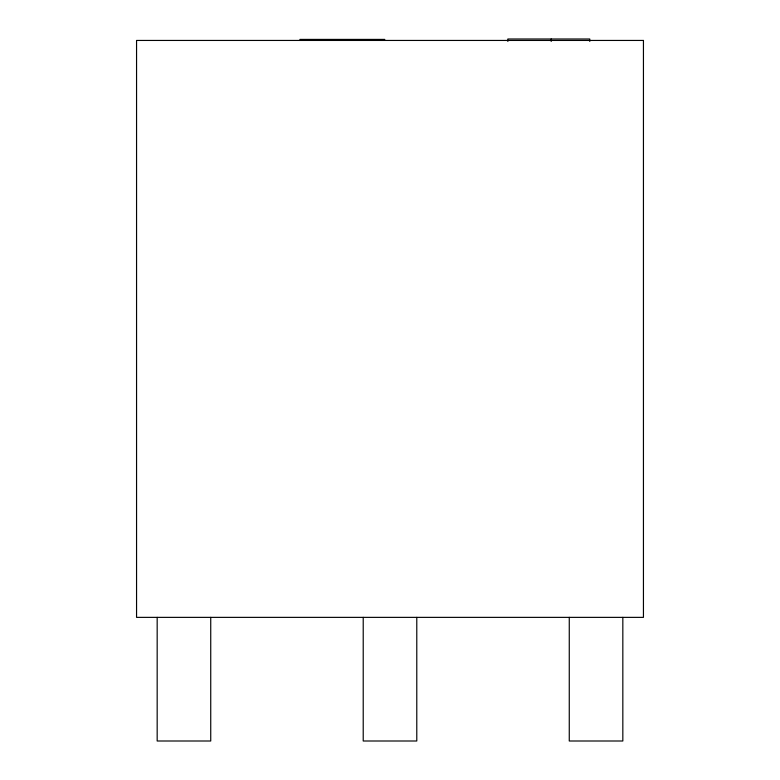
<?xml version="1.0" encoding="UTF-8"?>
<svg xmlns="http://www.w3.org/2000/svg" width="780" height="780" viewBox="0 0 780 780"><rect width="100%" height="100%" fill="white"/><g stroke="black" fill="none" stroke-linecap="round" stroke-linejoin="round"><path stroke-width="1.17" d="M299.871 39.41L384.832 39.41M622.83 617.37L622.83 741L569.264 741L569.264 617.37M589.768 41.428L589.768 39L507.858 39L507.858 41.428M551.187 39L551.187 41.428M416.783 617.37L416.783 741L363.217 741L363.217 617.37M210.736 617.37L210.736 741L157.17 741L157.17 617.37M643.442 40.443L136.559 40.443L136.559 617.37L643.442 617.37L643.442 40.443"/></g></svg>
